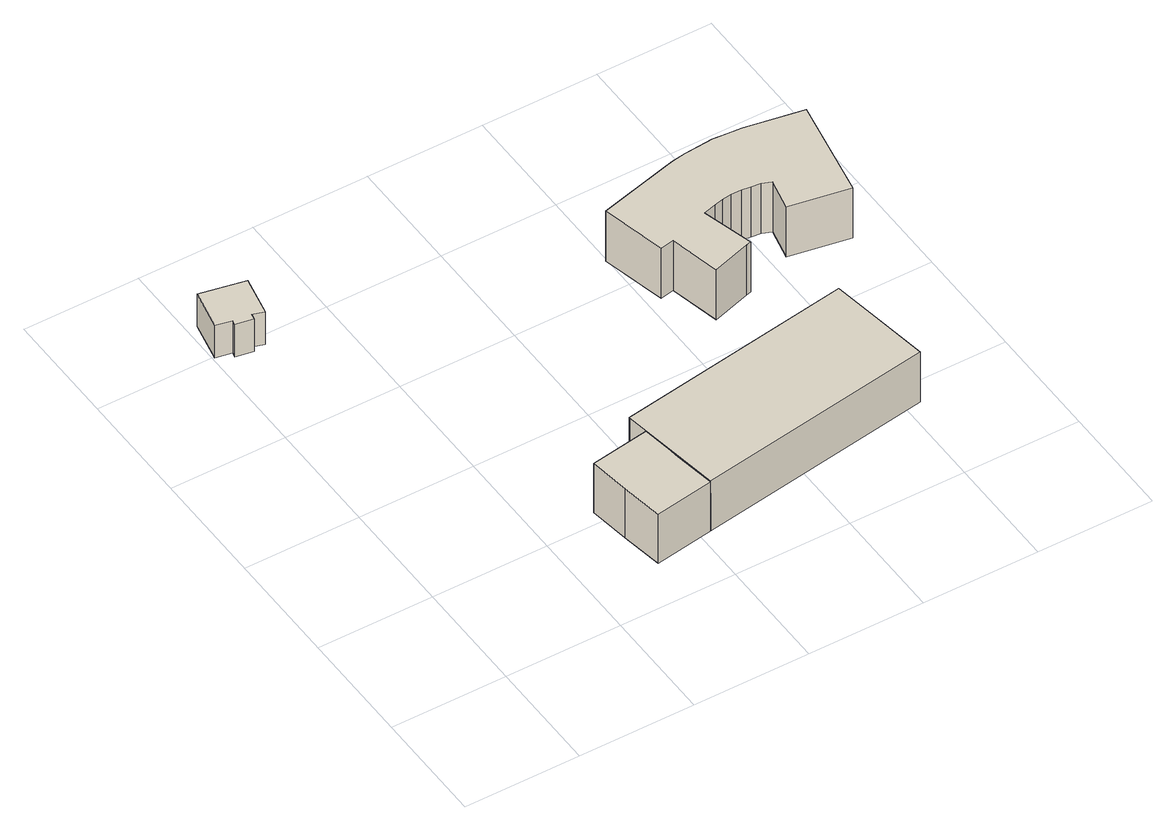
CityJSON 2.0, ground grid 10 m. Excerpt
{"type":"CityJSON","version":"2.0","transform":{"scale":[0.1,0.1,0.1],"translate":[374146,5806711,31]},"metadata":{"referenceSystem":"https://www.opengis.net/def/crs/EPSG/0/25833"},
"CityObjects":{
"building1":{"type":"Building","attributes":{"Gemeindeschluessel":"11000006","BezugspunktDach":"2200","function":"31001_3264","measuredHeight":3.23,"storeysAboveGround":1},"address":[{"country":"Germany","locality":"Berlin","thoroughfareNumber":"51 (1)","thoroughfareName":"Kremnitzufer"}],"geometry":[{"type":"Solid","lod":"1","boundaries":[[[[0,1,2,3,4,5,6,7]],[[8,9,10,11,12,13,14,15]],[[8,15,7,6]],[[9,8,6,5]],[[10,9,5,4]],[[11,10,4,3]],[[12,11,3,2]],[[13,12,2,1]],[[14,13,1,0]],[[15,14,0,7]]]]}]},
"building2":{"type":"Building","attributes":{"name":"Eule","Gemeindeschluessel":"11000006","function":"31001_1010"},"address":[{"country":"Germany","locality":"Berlin","thoroughfareNumber":"51","thoroughfareName":"Kremnitzufer"}],"children":["building2-1","building2-2"]},
"building2-1":{"type":"BuildingPart","attributes":{"BezugspunktDach":"2200","measuredHeight":6.99,"storeysAboveGround":1},"parents":["building2"],"geometry":[{"type":"MultiSurface","lod":"1","boundaries":[[[16,17,18,19,20,21]],[[22,23,24,25,26,27]],[[22,27,21,20]],[[23,22,20,19]],[[24,23,19,18]],[[25,24,18,17]],[[28,29,30,25,17,16]],[[27,31,26,16,21],[32,28,26,31]],[[26,33,29,28]],[[33,25,30,29]],[[28,32,31,26]]]}]},
"building2-2":{"type":"BuildingPart","attributes":{"BezugspunktDach":"2200","measuredHeight":6.58,"storeysAboveGround":1},"parents":["building2"],"geometry":[{"type":"MultiSurface","lod":"1","boundaries":[[[34,35,30,29,32,36]],[[31,33,25,37,38,39]],[[31,39,36,32]],[[37,25,30,35]],[[38,37,35,34]],[[39,38,34,36]],[[33,26,28,29]],[[32,28,26,31]],[[25,33,29,30]]]}]},
"building3":{"type":"Building","attributes":{"Gemeindeschluessel":"11000006","BezugspunktDach":"2200","function":"31001_1000","measuredHeight":5.14,"storeysAboveGround":1},"address":[{"country":"Germany","locality":"Berlin","thoroughfareNumber":"49 (2)","thoroughfareName":"Kremnitzufer"}],"geometry":[{"type":"Solid","lod":"1","boundaries":[[[[40,41,42,43,44,45,46,47,48,49,50,51,52,53,54,55,56,57,58,59,60,61,62,63]],[[64,65,66,67,68,69,70,71,72,73,74,75,76,77,78,79,80,81,82,83,84,85,86,87]],[[64,87,63,62]],[[65,64,62,61]],[[66,65,61,60]],[[67,66,60,59]],[[68,67,59,58]],[[69,68,58,57]],[[70,69,57,56]],[[71,70,56,55]],[[72,71,55,54]],[[73,72,54,53]],[[74,73,53,52]],[[75,74,52,51]],[[76,75,51,50]],[[77,76,50,49]],[[78,77,49,48]],[[79,78,48,47]],[[80,79,47,46]],[[81,80,46,45]],[[82,81,45,44]],[[83,82,44,43]],[[84,83,43,42]],[[85,84,42,41]],[[86,85,41,40]],[[87,86,40,63]]]]}]}
},
"vertices":[
[16,396,37],[15,392,37],[30,389,37],[31,394,37],[41,391,37],[48,426,37],[9,434,37],[2,399,37],[9,434,4],[48,426,4],[41,391,4],[31,394,4],[30,389,4],[15,392,4],[16,396,4],[2,399,4],
[181,59,94],[188,14,94],[391,46,94],[384,91,94],[377,135,94],[174,103,94],[377,135,43],[384,91,43],[391,46,43],[188,14,43],[181,59,43],[174,103,43],[181,59,93],[182,50,93],[188,14,93],[177,85,43],[177,85,93],[182,50,43],
[131,42,93],[137,6,93],[126,77,93],[137,6,43],[131,42,43],[126,77,43],
[308,269,62],[320,271,62],[330,228,62],[363,238,62],[367,239,62],[355,283,62],[366,286,62],[374,288,62],[382,289,62],[391,289,62],[399,288,62],[407,287,62],[415,284,62],[409,256,62],[461,247,62],[477,335,62],[427,344,62],[415,345,62],[402,346,62],[390,345,62],[377,344,62],[365,342,62],[353,339,62],[295,324,62],[353,339,11],[365,342,11],[377,344,11],[390,345,11],[402,346,11],[415,345,11],[427,344,11],[477,335,11],[461,247,11],[409,256,11],[415,284,11],[407,287,11],[399,288,11],[391,289,11],[382,289,11],[374,288,11],[366,286,11],[355,283,11],[367,239,11],[363,238,11],[330,228,11],[320,271,11],[308,269,11],[295,324,11]
]}
